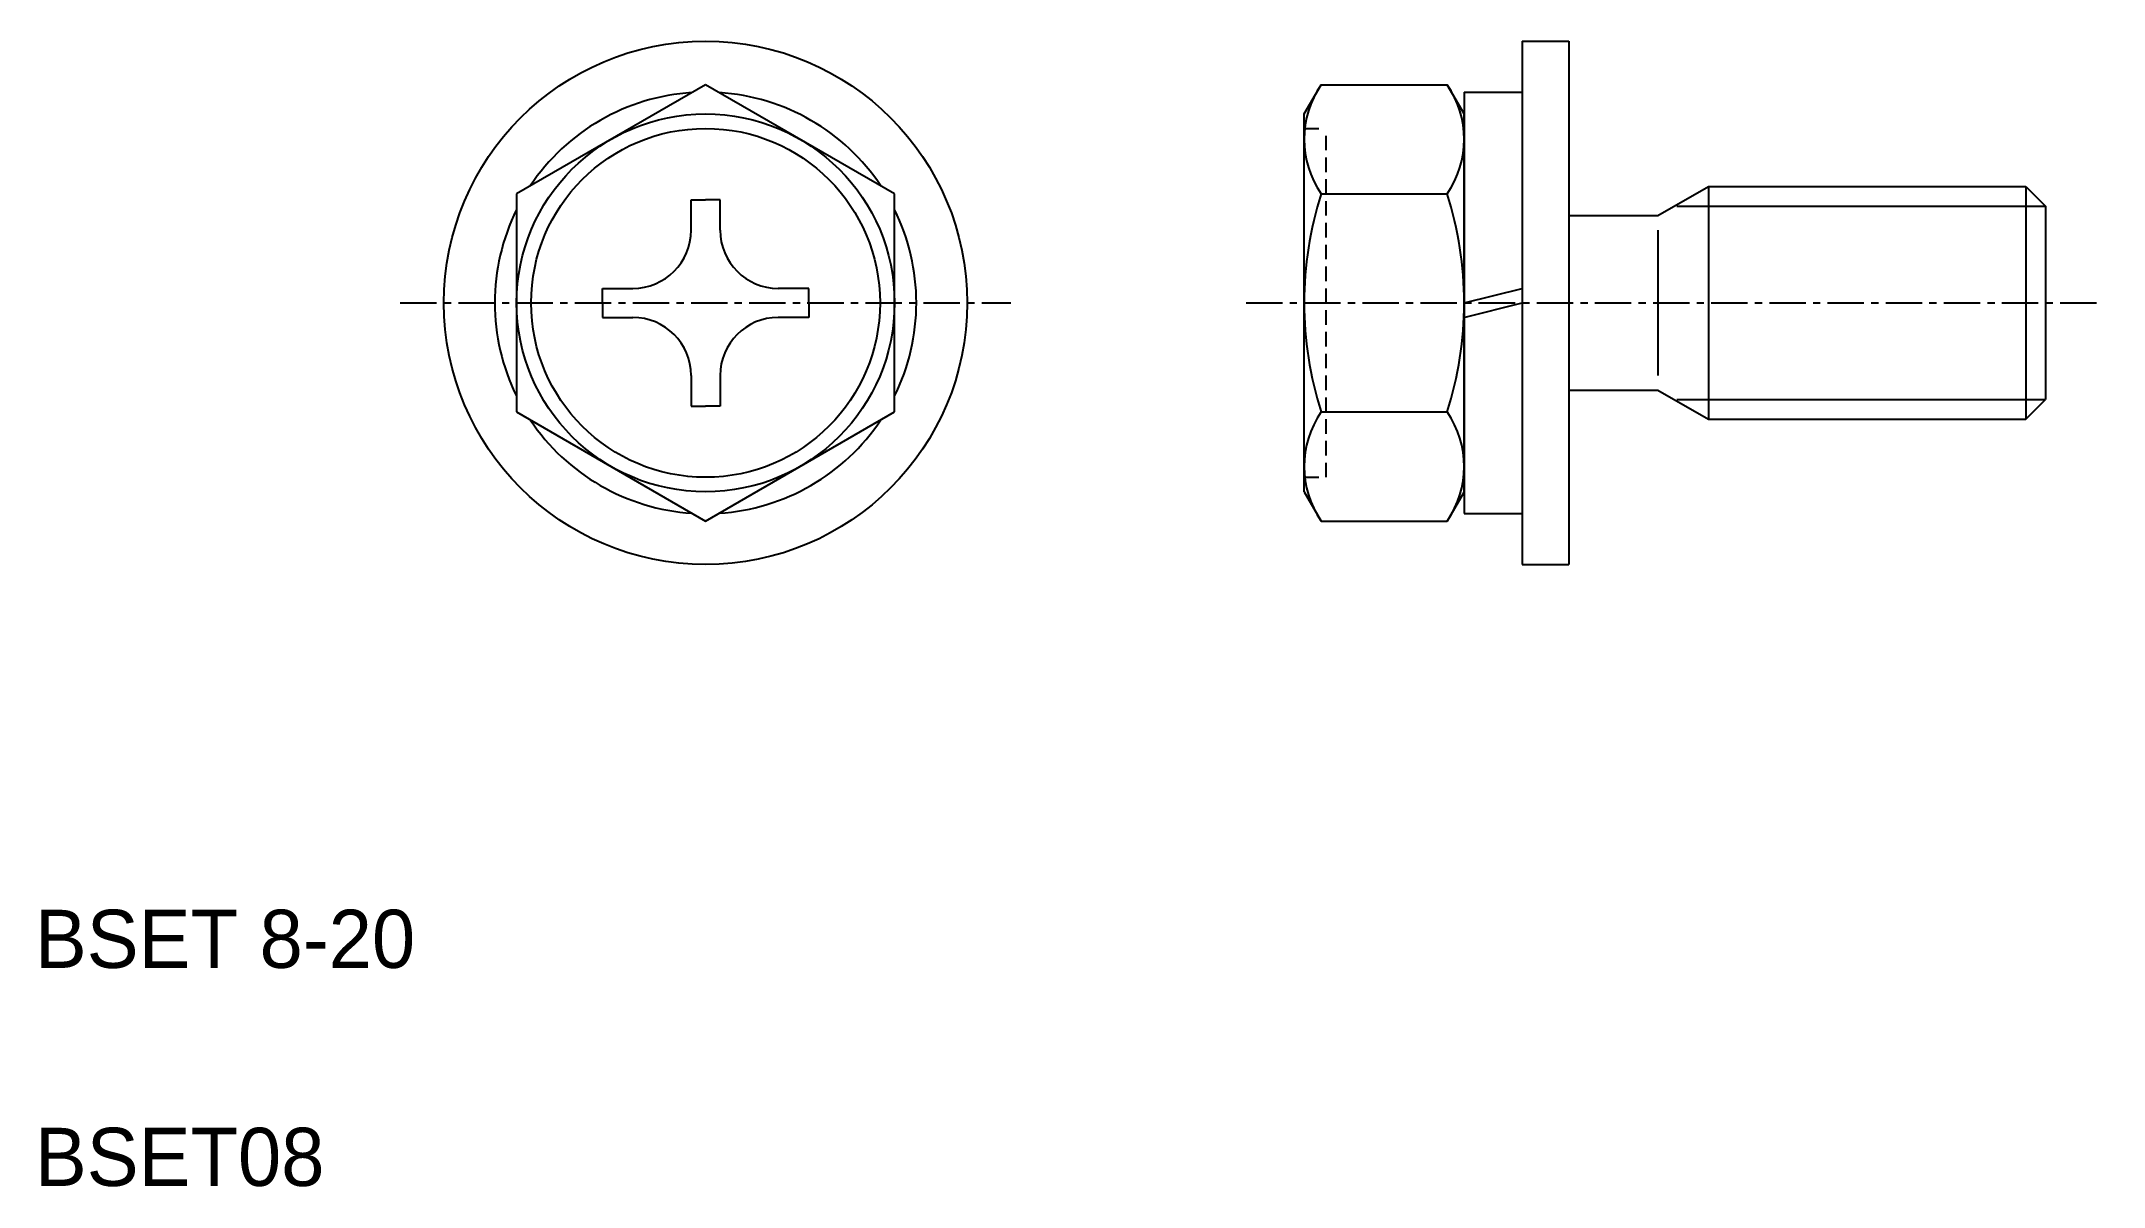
# Model space of a CAD drawing. Extents: x 5.2 to 76.2, y 5 to 44.4.
import ezdxf

# ---------------------------------------------------------------- set-up
doc = ezdxf.new("R2010")
doc.units = 0
doc.linetypes.add('CENTER', pattern=[2, 1.25, -0.25, 0.25, -0.25])
doc.linetypes.add('DASHED', pattern=[0.75, 0.5, -0.25])
doc.layers.get('0').update_dxf_attribs({"linetype": 'CONTINUOUS'})
doc.layers.add('CENTER', color=1, linetype='CENTER')

msp = doc.modelspace()

# ---------------------------------------------------------------- linework, layer by layer
at = {"color": 7, "linetype": 'CONTINUOUS'}
for p, q in [((56.16, 44.376), (56.16, 26.376)), ((56.16, 44.376), (57.76, 44.376)), ((57.76, 44.376), (57.76, 26.376)), ((28.069, 42.881), (21.569, 39.128)), ((34.569, 39.128), (28.069, 42.881)), ((48.66, 41.876), (49.241, 42.881)), ((49.241, 42.881), (53.58, 42.881)), ((54.16, 41.876), (53.58, 42.881)), ((54.16, 42.626), (54.16, 28.126)), ((54.16, 42.626), (56.16, 42.626)), ((48.66, 28.876), (48.66, 41.876)), ((54.16, 28.876), (54.16, 41.876)), ((54.16, 28.876), (54.16, 41.876)), ((21.569, 39.128), (21.569, 31.623)), ((34.569, 31.623), (34.569, 39.128)), ((49.241, 39.128), (53.58, 39.128)), ((60.828, 38.376), (62.56, 39.376)), ((62.56, 39.376), (73.484, 39.376)), ((62.56, 39.376), (62.56, 31.376)), ((65.304, 39.376), (65.304, 39.376)), ((68.048, 39.376), (68.048, 39.376)), ((73.484, 39.376), (73.484, 31.376)), ((73.484, 39.376), (74.16, 38.699)), ((27.569, 38.926), (28.069, 38.926)), ((27.569, 37.876), (27.569, 38.926)), ((28.569, 38.926), (28.069, 38.926)), ((28.569, 37.876), (28.569, 38.926)), ((57.76, 38.376), (60.828, 38.376)), ((74.16, 38.699), (74.16, 32.052)), ((60.828, 37.876), (60.828, 32.876)), ((24.519, 35.876), (25.569, 35.876)), ((24.519, 35.376), (24.519, 35.876)), ((31.619, 35.876), (30.569, 35.876)), ((31.619, 35.376), (31.619, 35.876)), ((54.16, 35.376), (56.16, 35.876)), ((24.519, 35.376), (24.519, 34.876)), ((24.519, 34.876), (25.569, 34.876)), ((31.619, 34.876), (30.569, 34.876)), ((31.619, 35.376), (31.619, 34.876)), ((54.15, 34.876), (56.16, 35.376)), ((27.569, 32.876), (27.569, 31.826)), ((28.569, 32.876), (28.569, 31.826)), ((57.76, 32.376), (60.828, 32.376)), ((60.828, 32.376), (62.56, 31.376)), ((73.484, 31.376), (74.16, 32.052)), ((21.569, 31.623), (28.069, 27.87)), ((27.569, 31.826), (28.069, 31.826)), ((28.569, 31.826), (28.069, 31.826)), ((28.069, 27.87), (34.569, 31.623)), ((49.241, 31.623), (53.58, 31.623)), ((62.56, 31.376), (73.484, 31.376)), ((48.66, 28.876), (49.241, 27.87)), ((54.16, 28.876), (53.58, 27.87)), ((49.241, 27.87), (53.58, 27.87)), ((54.16, 28.126), (56.16, 28.126)), ((56.16, 26.376), (57.76, 26.376))]:
    msp.add_line(p, q, dxfattribs=at)
at = {"color": 3, "linetype": 'DASHED'}
for p, q in [((48.66, 41.376), (49.41, 41.376)), ((49.41, 29.376), (49.41, 41.376)), ((48.66, 29.376), (49.41, 29.376))]:
    msp.add_line(p, q, dxfattribs=at)
at = {"color": 3, "linetype": 'CONTINUOUS'}
for p, q in [((61.478, 38.699), (74.16, 38.699)), ((61.478, 32.052), (74.16, 32.052))]:
    msp.add_line(p, q, dxfattribs=at)
at = {"color": 7, "linetype": 'CONTINUOUS'}
for radius in [9, 6.5, 6]:
    msp.add_circle((28.069, 35.376), radius, dxfattribs=at)
for centre, radius, start, end in [((28.069, 35.376), 7.25, 93.70845, 146.29156), ((28.069, 35.376), 7.25, 33.70844, 86.29155), ((51.983, 41.005), 3.323, 145.61574, 214.38427), ((50.838, 41.005), 3.323, 325.61573, 34.38426), ((61.08, 35.376), 12.419, 162.41204, 197.58796), ((41.741, 35.376), 12.419, 342.41204, 17.58796), ((28.069, 35.376), 7.25, 153.70844, 206.29156), ((28.069, 35.376), 7.25, 333.70844, 26.29156), ((25.569, 37.876), 2, 270, 0), ((30.569, 37.876), 2, 180, 270), ((25.569, 32.876), 2, 360, 90), ((30.569, 32.876), 2, 90, 180), ((28.069, 35.376), 7.25, 213.70844, 266.29155), ((28.069, 35.376), 7.25, 273.70845, 326.29156), ((51.983, 29.746), 3.323, 145.61573, 214.38426), ((50.838, 29.746), 3.323, 325.61574, 34.38427)]:
    msp.add_arc(centre, radius, start, end, dxfattribs=at)
at = {"layer": 'CENTER', "color": 1, "linetype": 'CENTER'}
for p, q in [((17.569, 35.376), (38.569, 35.376)), ((46.66, 35.376), (76.16, 35.376))]:
    msp.add_line(p, q, dxfattribs=at)

# ---------------------------------------------------------------- texts
at = {"color": 7, "linetype": 'CONTINUOUS'}
for s, p in [('BSET 8-20', (5, 12.5)), ('BSET08', (5, 5))]:
    msp.add_text(s, height=2, dxfattribs=at).set_placement(p)

doc.saveas('drawing.dxf')
